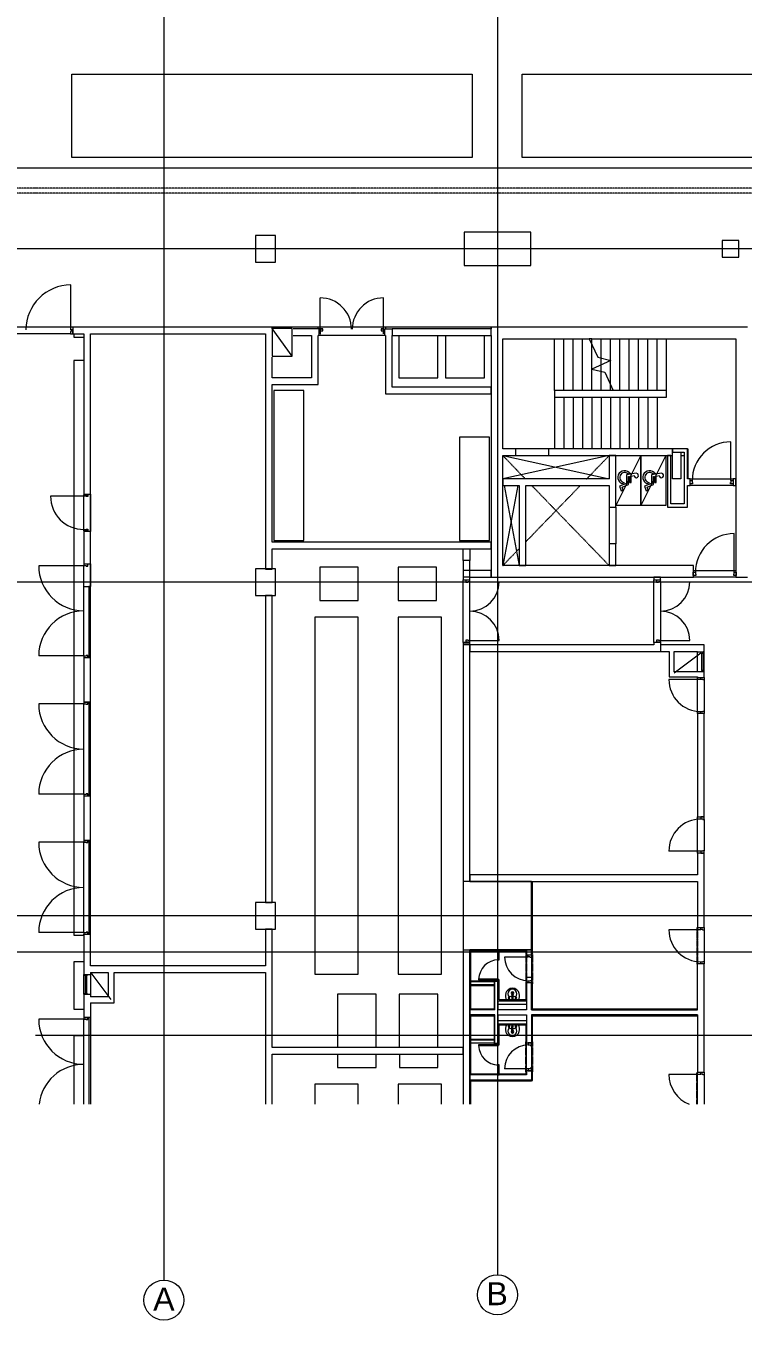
# Model space of a CAD drawing. Header units: millimetres. Extents: x -1578195 to 622687, y -255792 to 391308.
# Drawn here: x -1532891 to -1511389, y 54139 to 92953 of the extents above; entities that cross this region are included whole.
import ezdxf

# ---------------------------------------------------------------- set-up
doc = ezdxf.new("R2010")
doc.units = ezdxf.units.MM
for name, pattern in [('Dash', [6, 3, -3]), ('Grid Line', [21, 12, -3, 3, -3]), ('Hidden', [2.25, 1, -1.25]), ('Long Dash', [13.5, 9, -4.5]), ('Overhead', [1.8, 1.2, -0.6])]:
    doc.linetypes.add(name, pattern=pattern)
for name, color, linetype, lineweight in [('A-000-M_MASS', 13, 'Continuous', 5), ('A-010-M_LINE', 90, 'Continuous', 5), ('A-200-M_WALL', 113, 'Continuous', 9), ('A-200-M_WALL_EXT', 113, 'Continuous', 9), ('A-200-M_WALL_INT', 2, 'Continuous', 9), ('A-230-M_FLOOR', 192, 'Continuous', 18), ('A-242-M_STAIR', 31, 'Continuous', 5), ('A-242-MB_STAIR', 31, 'Continuous', 5), ('A-314-M_WINDOW', 151, 'Continuous', 5), ('A-325-M_DOOR', 31, 'Continuous', 5), ('A-325-M_DOOR__FRAME', 31, 'Continuous', 18), ('A-325-MH_DOOR', 31, 'Long Dash', 5), ('M-520-M_DRAINAGE_FW', 2, 'Continuous', 5), ('S-280-M_COLUMN', 52, 'Continuous', 9), ('Z-030-M_GRID', 191, 'Continuous', 5), ('Z-033_T_GRIDREF', 31, 'Continuous', 5), ('Z-060-M_DETAIL', 92, 'Continuous', 5)]:
    doc.layers.add(name, color=color, linetype=linetype, lineweight=lineweight)
doc.styles.add('Arial_2', font='arial.ttf', dxfattribs={"height": 1.967066})
pattern_1 = [(45, (-0.0002, 5e-05), (-1391.035, 1391.035), []), (135, (-0.0002, 5e-05), (-1391.035, -1391.035), [])]

# ---------------------------------------------------------------- blocks, each defined once
blk = doc.blocks.new('0291')
at = {"layer": 'A-314-M_WINDOW'}
h = blk.add_hatch(dxfattribs=at)
h.set_pattern_fill('FP_1', color=1, angle=-90, style=0, pattern_type=2)
h.set_pattern_definition([(45, (6e-05, -0.0003), (-1391.035, 1391.035), []), (135, (6e-05, -0.0003), (-1391.035, -1391.035), [])])
h.paths.add_polyline_path([(23050, 110331), (23050, 110921), (23015, 110921), (23015, 110331)], flags=0)
h = blk.add_hatch(dxfattribs=at)
h.set_pattern_fill('FP_2', color=1, angle=-90, style=0, pattern_type=2)
h.set_pattern_definition(pattern_1)
h.paths.add_polyline_path([(4494, 100651), (4494, 101241), (4450, 101241), (4450, 100651)], flags=0)
h = blk.add_hatch(dxfattribs=at)
h.set_pattern_fill('FP_2', color=1, angle=-90, style=0, pattern_type=2)
h.set_pattern_definition(pattern_1)
h.paths.add_polyline_path([(4538, 100646), (4538, 100686), (4494, 100686), (4494, 100646)], flags=0)
h.paths.add_polyline_path([(4538, 101206), (4538, 101246), (4494, 101246), (4494, 101206)], flags=0)
at = {"color": 1, "linetype": 'Dash', "lineweight": 9}
for p, q in [((17010, 116806), (17687, 116106)), ((19524, 116106), (20200, 116806)), ((17700, 114220), (19330, 115906)), ((17880, 115906), (20200, 113506)), ((17010, 113506), (17500, 114013))]:
    blk.add_line(p, q, dxfattribs=at)
at = {"layer": 'A-000-M_MASS', "color": 1, "lineweight": 18}
for p, q in [((16880, 101981), (16880, 101681)), ((16900, 101981), (16880, 101981)), ((16900, 101681), (16900, 101981)), ((16880, 101681), (16900, 101681)), ((16880, 101101), (16280, 101101)), ((16280, 101101), (16280, 101081)), ((16280, 101081), (16880, 101081)), ((16880, 101081), (16880, 101101)), ((16880, 101081), (16880, 101056)), ((16900, 101081), (16880, 101081)), ((16880, 101056), (16900, 101056)), ((16900, 101056), (16900, 101081)), ((16880, 99131), (16280, 99131)), ((16280, 99131), (16280, 99111)), ((16280, 99111), (16880, 99111)), ((16880, 99156), (16880, 99131)), ((16900, 99156), (16880, 99156)), ((16880, 99111), (16880, 99131)), ((16880, 99131), (16900, 99131)), ((16900, 99131), (16900, 99156)), ((16880, 98531), (16880, 98231)), ((16900, 98531), (16880, 98531)), ((16880, 98231), (16900, 98231)), ((16900, 98231), (16900, 98531))]:
    blk.add_line(p, q, dxfattribs=at)
at = {"layer": 'A-000-M_MASS', "color": 1}
for centre, start, end in [((16886, 101083), 90.5086, 178.2342), ((16886, 99130), 181.7658, 269.4914)]:
    blk.add_arc(centre, 600, start, end, dxfattribs=at)
at = {"layer": 'A-010-M_LINE', "color": 1}
for p, q in [((4093, 128241), (16093, 128241)), ((4093, 125741), (4093, 128241)), ((16093, 128241), (16093, 125741)), ((17593, 128241), (29593, 128241)), ((17593, 125741), (17593, 128241)), ((16093, 125741), (4093, 125741)), ((29593, 125741), (17593, 125741)), ((16660, 120606), (13692, 120606)), ((13692, 120606), (13692, 120406)), ((13692, 120406), (16660, 120406)), ((16660, 120406), (16660, 120606)), ((17010, 116806), (20200, 116106)), ((20200, 116806), (17010, 116106)), ((17463, 115906), (17010, 113506)), ((17048, 115906), (17500, 113506))]:
    blk.add_line(p, q, dxfattribs=at)
at = {"layer": 'A-010-M_LINE', "color": 1, "linetype": 'Hidden'}
for p, q in [((52074, 124831), (-125, 124831)), ((52074, 124681), (25, 124681))]:
    blk.add_line(p, q, dxfattribs=at)
at = {"layer": 'A-010-M_LINE', "color": 1, "linetype": 'Overhead'}
for p, q in [((500, 101921), (34300, 101921)), ((3000, 99421), (52175, 99421))]:
    blk.add_line(p, q, dxfattribs=at)
at = {"layer": 'A-200-M_WALL', "color": 1, "lineweight": 5}
blk.add_line((10100, 120616), (10100, 120656), dxfattribs=at)
at = {"layer": 'A-200-M_WALL_EXT', "color": 1, "lineweight": 13}
for p, q in [((24000, 120656), (16660, 120656)), ((16660, 120656), (16660, 120606)), ((16660, 120406), (16660, 120306)), ((24350, 120656), (24000, 120656)), ((16660, 120306), (16660, 113506)), ((17010, 120306), (19599, 120306)), ((17010, 117006), (17010, 120306)), ((19680, 120306), (24000, 120306)), ((24000, 120306), (24000, 113156)), ((22100, 117006), (17010, 117006)), ((22100, 116806), (22100, 117006)), ((17010, 113506), (17010, 116806)), ((17010, 116806), (22100, 116806)), ((15825, 113656), (15825, 113172)), ((16025, 113656), (15825, 113656)), ((16025, 113172), (16025, 113656)), ((16660, 113506), (16660, 113156)), ((22732, 113506), (17010, 113506)), ((22732, 113156), (22732, 113506)), ((15825, 113172), (16025, 113172)), ((16660, 113156), (22732, 113156)), ((24000, 113156), (24350, 113156)), ((15825, 111146), (15825, 104031)), ((16025, 111146), (15825, 111146)), ((16025, 104031), (16025, 111146)), ((15825, 101981), (15825, 97356)), ((16025, 97356), (16025, 101981))]:
    blk.add_line(p, q, dxfattribs=at)
at = {"layer": 'A-200-M_WALL_INT', "color": 1}
for p, q in [((15960, 120656), (4116, 120656)), ((4116, 120656), (4116, 120456)), ((4116, 120456), (4450, 120456)), ((4450, 120456), (4450, 115633)), ((4650, 120456), (9900, 120456)), ((4650, 101506), (4650, 120456)), ((9900, 120456), (9900, 113396)), ((11503, 120606), (10730, 120606)), ((10730, 120406), (11278, 120406)), ((11278, 120406), (11278, 119136)), ((11478, 120606), (11478, 120656)), ((11478, 118936), (11478, 120406)), ((13492, 120406), (11478, 120406)), ((11503, 120406), (11503, 120606)), ((13467, 120606), (13467, 120406)), ((13467, 120606), (13692, 120606)), ((13492, 120656), (13492, 120606)), ((13492, 120406), (13492, 118656)), ((13692, 118856), (13692, 120406)), ((16660, 120656), (15960, 120656)), ((16660, 120606), (16660, 120656)), ((10100, 119136), (10100, 119756)), ((11278, 119136), (10100, 119136)), ((10100, 118936), (11478, 118936)), ((10100, 114206), (10100, 118936)), ((16660, 118856), (13692, 118856)), ((16660, 118656), (16660, 118856)), ((13492, 118656), (16660, 118656)), ((21920, 118756), (18560, 118756)), ((18560, 118756), (18560, 118556)), ((18560, 118556), (21920, 118556)), ((21920, 118556), (21920, 118756)), ((18395, 117006), (17395, 117006)), ((17395, 117006), (17395, 116806)), ((18395, 116806), (18395, 117006)), ((22550, 117006), (22100, 117006)), ((22100, 117006), (22100, 116906)), ((22100, 116906), (22450, 116906)), ((22450, 116906), (22450, 115356)), ((22550, 116906), (22550, 117006)), ((22550, 116106), (22550, 116906)), ((17395, 116806), (18395, 116806)), ((20400, 116806), (20200, 116806)), ((20200, 116806), (20200, 116106)), ((20400, 116106), (20400, 116806)), ((21950, 116806), (21950, 115356)), ((22050, 116806), (21950, 116806)), ((22050, 115356), (22050, 116806)), ((17500, 116106), (17010, 116106)), ((17010, 116106), (17010, 115906)), ((20200, 116106), (17500, 116106)), ((20400, 115906), (20400, 116106)), ((22624, 116106), (22550, 116106)), ((22624, 115906), (22624, 116106)), ((24000, 116106), (23912, 116106)), ((23912, 116106), (23912, 115906)), ((24000, 115906), (24000, 116106)), ((17010, 115906), (17500, 115906)), ((17500, 115906), (17500, 113506)), ((17700, 115906), (20200, 115906)), ((17700, 113506), (17700, 115906)), ((20200, 115906), (20200, 115256)), ((20400, 115256), (20400, 115906)), ((22550, 115356), (22550, 115906)), ((22550, 115906), (22624, 115906)), ((23912, 115906), (24000, 115906)), ((4450, 115648), (4650, 115648)), ((4450, 114585), (4450, 115593)), ((21950, 115356), (21950, 115256)), ((22450, 115356), (22050, 115356)), ((22550, 115256), (22550, 115356)), ((20200, 115256), (20400, 115256)), ((21950, 115256), (22550, 115256)), ((4450, 114545), (4450, 113549)), ((4650, 114530), (4450, 114530)), ((16660, 114206), (10100, 114206)), ((16660, 114006), (16660, 114206)), ((20200, 114156), (20200, 113506)), ((20400, 114156), (20200, 114156)), ((20400, 113506), (20400, 114156)), ((10100, 114006), (16660, 114006)), ((10100, 113396), (10100, 114006)), ((4450, 113564), (4650, 113564)), ((4450, 110793), (4450, 113509)), ((9900, 113396), (10100, 113396)), ((16660, 113356), (15825, 113356)), ((15825, 113356), (15825, 113081)), ((16660, 113156), (16660, 113356)), ((17500, 113506), (17700, 113506)), ((20200, 113506), (20400, 113506)), ((15825, 113081), (16025, 113081)), ((16025, 113081), (16025, 113156)), ((16025, 113156), (16660, 113156)), ((21740, 113159), (21540, 113159)), ((21540, 113159), (21540, 113081)), ((21540, 113081), (21740, 113081)), ((21740, 113081), (21740, 113159)), ((4450, 112882), (4600, 112882)), ((4600, 112882), (4600, 110738)), ((10100, 112606), (9900, 112606)), ((9900, 112606), (9900, 103406)), ((10100, 103406), (10100, 112606)), ((16025, 111205), (15825, 111205)), ((15825, 111205), (15825, 111136)), ((15825, 111136), (16025, 111136)), ((16025, 111136), (16025, 111205)), ((21540, 111130), (16025, 111130)), ((16025, 111130), (16025, 110930)), ((21740, 111205), (21540, 111205)), ((21540, 111205), (21540, 111130)), ((21740, 111205), (21740, 110930)), ((23050, 111130), (21740, 111130)), ((23050, 110921), (23050, 111130)), ((4450, 110753), (4450, 109402)), ((4650, 110738), (4450, 110738)), ((16025, 110930), (22000, 110930)), ((22000, 110930), (22000, 110176)), ((22150, 110326), (22150, 110930)), ((22150, 110930), (22850, 110930)), ((22850, 110326), (22850, 110930)), ((22850, 110926), (23050, 110926)), ((23050, 110326), (22150, 110326)), ((23050, 110156), (23050, 110331)), ((22000, 110176), (22850, 110176)), ((22850, 110176), (22850, 110156)), ((22850, 110156), (23050, 110156)), ((4450, 109417), (4650, 109417)), ((4450, 106646), (4450, 109362)), ((4600, 109417), (4600, 106591)), ((23050, 109068), (22850, 109068)), ((22850, 109068), (22850, 105969)), ((23050, 105969), (23050, 109068)), ((4450, 106606), (4450, 105254)), ((4650, 106591), (4450, 106591)), ((22850, 105969), (23050, 105969)), ((4450, 105269), (4650, 105269)), ((4450, 102498), (4450, 105214)), ((4600, 105269), (4600, 102443)), ((23050, 104881), (22850, 104881)), ((22850, 104881), (22850, 104231)), ((23050, 102650), (23050, 104881)), ((22850, 104231), (16025, 104231)), ((16025, 104231), (16025, 104031)), ((16025, 104031), (22850, 104031)), ((22850, 104031), (22850, 102650)), ((17875, 104006), (17875, 101862)), ((17900, 101862), (17900, 104006)), ((9900, 103406), (10100, 103406)), ((10100, 102606), (9900, 102606)), ((9900, 102606), (9900, 101506)), ((10100, 99056), (10100, 102606)), ((22850, 102650), (23050, 102650)), ((4450, 102443), (4450, 102458)), ((4650, 102443), (4450, 102443)), ((4450, 102443), (4450, 101241)), ((16025, 101981), (16025, 100206)), ((17875, 101981), (16025, 101981)), ((16050, 100206), (16050, 101956)), ((16050, 101956), (17700, 101956)), ((17700, 101956), (17700, 101862)), ((17700, 101862), (17725, 101862)), ((17725, 101956), (17725, 101831)), ((17725, 101862), (17725, 101956)), ((17725, 101831), (17875, 101831)), ((17875, 101831), (17875, 101981)), ((17875, 101862), (17900, 101862)), ((9900, 101506), (4650, 101506)), ((4650, 101306), (5180, 101306)), ((4650, 101306), (4650, 100576)), ((5180, 101306), (5180, 100576)), ((5360, 101306), (9900, 101306)), ((5360, 100396), (5360, 101306)), ((9900, 101306), (9900, 97356)), ((23050, 101562), (22850, 101562)), ((22850, 100181), (22850, 101562)), ((23050, 98313), (23050, 101562)), ((4450, 101246), (4650, 101246)), ((16050, 101056), (16750, 101056)), ((16050, 101031), (16750, 101031)), ((16750, 100931), (16050, 100931)), ((16775, 101056), (16750, 101056)), ((16750, 101056), (16750, 100206)), ((16775, 100181), (16775, 101031)), ((16875, 101031), (16775, 101031)), ((16900, 101056), (16875, 101056)), ((16900, 100481), (16900, 101056)), ((17700, 100962), (17700, 100481)), ((17725, 100962), (17700, 100962)), ((17725, 100993), (17725, 100181)), ((17875, 100993), (17725, 100993)), ((17725, 100456), (17725, 100962)), ((17875, 100181), (17875, 100993)), ((17875, 100962), (17875, 100194)), ((17900, 100962), (17875, 100962)), ((17900, 100206), (17900, 100962)), ((4450, 100651), (4450, 99948)), ((4650, 100646), (4450, 100646)), ((5180, 100576), (4650, 100576)), ((16750, 100906), (16050, 100906)), ((4650, 100396), (5360, 100396)), ((4650, 100396), (4650, 97356)), ((16025, 100206), (16025, 100031)), ((16775, 100181), (16025, 100181)), ((16750, 100206), (16050, 100206)), ((16875, 100456), (17725, 100456)), ((16875, 100181), (16875, 100456)), ((16875, 100359), (17725, 100359)), ((17725, 100181), (16875, 100181)), ((17700, 100481), (16900, 100481)), ((17875, 100194), (17900, 100194)), ((17875, 100181), (22850, 100181)), ((22825, 100206), (17900, 100206)), ((17900, 100194), (17900, 100181)), ((4450, 99963), (4650, 99963)), ((4450, 99956), (4600, 99956)), ((4450, 97356), (4450, 99908)), ((4600, 99956), (4600, 97356)), ((16025, 100031), (16025, 97356)), ((16775, 100031), (16025, 100031)), ((16050, 98256), (16050, 100006)), ((16050, 100006), (16750, 100006)), ((16750, 100006), (16750, 99156)), ((16775, 99181), (16775, 100031)), ((16875, 100031), (17725, 100031)), ((16875, 99756), (16875, 100031)), ((17725, 99854), (16875, 99854)), ((17725, 99756), (16875, 99756)), ((17725, 100031), (17725, 99194)), ((17725, 99225), (17725, 99756)), ((22850, 100031), (17875, 100031)), ((17875, 100031), (17875, 99194)), ((17900, 100006), (22825, 100006)), ((17900, 99225), (17900, 100006)), ((22850, 100031), (22850, 98313)), ((16900, 99731), (17700, 99731)), ((16900, 99156), (16900, 99731)), ((17700, 99731), (17700, 99225)), ((15825, 99056), (10100, 99056)), ((15825, 98856), (15825, 99056)), ((16050, 99306), (16750, 99306)), ((16050, 99281), (16750, 99281)), ((16750, 99181), (16050, 99181)), ((16750, 99156), (16775, 99156)), ((16775, 99181), (16875, 99181)), ((16875, 99156), (16900, 99156)), ((17700, 99225), (17725, 99225)), ((17725, 99194), (17875, 99194)), ((17875, 99225), (17900, 99225)), ((10100, 98856), (15825, 98856)), ((10100, 97356), (10100, 98856)), ((17725, 98231), (16025, 98231)), ((17700, 98256), (16050, 98256)), ((17700, 98325), (17700, 98256)), ((17725, 98325), (17700, 98325)), ((17725, 98356), (17725, 98231)), ((17875, 98356), (17725, 98356)), ((17725, 98231), (17725, 98325)), ((17875, 98356), (17875, 98081)), ((17900, 98325), (17875, 98325)), ((17900, 98069), (17900, 98325)), ((22850, 98313), (23050, 98313)), ((16025, 98081), (17875, 98081)), ((16050, 98056), (17875, 98056)), ((16050, 97356), (16050, 98056)), ((17875, 98056), (17875, 98069)), ((17875, 98069), (17900, 98069))]:
    blk.add_line(p, q, dxfattribs=at)
at = {"layer": 'A-230-M_FLOOR', "color": 1}
for p, q in [((0, 125433), (4317, 125433)), ((4317, 125433), (11471, 125433)), ((11471, 125433), (13495, 125433)), ((13495, 125433), (25490, 125433)), ((4116, 120656), (1310, 120656)), ((4051, 120456), (1375, 120456)), ((4150, 120456), (4150, 120356)), ((4150, 120356), (4450, 120356)), ((4450, 119656), (4150, 119656)), ((4150, 119656), (4150, 102426)), ((11050, 118756), (10150, 118756)), ((10150, 118756), (10150, 114256)), ((11050, 114256), (11050, 118756)), ((16610, 117356), (15710, 117356)), ((15710, 117356), (15710, 114256)), ((16610, 114256), (16610, 117356)), ((22350, 116906), (22350, 116806)), ((22100, 116106), (22100, 116806)), ((22350, 116806), (22350, 116106)), ((22350, 116806), (22450, 116806)), ((22550, 116806), (22555, 116806)), ((22350, 116106), (22100, 116106)), ((23912, 115906), (22624, 115906)), ((4650, 115648), (4650, 114530)), ((20200, 115256), (20200, 114156)), ((20400, 115256), (20400, 114156)), ((10150, 114256), (11050, 114256)), ((15710, 114256), (16610, 114256)), ((15825, 113656), (15825, 114006)), ((16025, 114006), (16025, 113656)), ((4650, 113564), (4650, 112882)), ((12675, 113456), (11525, 113456)), ((11525, 113456), (11525, 112456)), ((12675, 112456), (12675, 113456)), ((15025, 113456), (13875, 113456)), ((13875, 113456), (13875, 112456)), ((15025, 112456), (15025, 113456)), ((22732, 113357), (24000, 113357)), ((15825, 111205), (15825, 113081)), ((16025, 113066), (16025, 113081)), ((16025, 111260), (16025, 113026)), ((21540, 111205), (21540, 113081)), ((21740, 113081), (21740, 113066)), ((21740, 113026), (21740, 111260)), ((24000, 113156), (22732, 113156)), ((4650, 112882), (4600, 112882)), ((11525, 112456), (12675, 112456)), ((13875, 112456), (15025, 112456)), ((11375, 111956), (11375, 101256)), ((12675, 111956), (11375, 111956)), ((12675, 101256), (12675, 111956)), ((15175, 111956), (13875, 111956)), ((13875, 111956), (13875, 101256)), ((15175, 101256), (15175, 111956)), ((16025, 111205), (16025, 111220)), ((21740, 111220), (21740, 111205)), ((22850, 109068), (22850, 110156)), ((23050, 110081), (23050, 109143)), ((22850, 104881), (22850, 105969)), ((23050, 105894), (23050, 104956)), ((22850, 101562), (22850, 102650)), ((23050, 102575), (23050, 101637)), ((4150, 102426), (4450, 102426)), ((17725, 100993), (17725, 101831)), ((17875, 101756), (17875, 101068)), ((4450, 101626), (4150, 101626)), ((4150, 101626), (4150, 100206)), ((11375, 101256), (12675, 101256)), ((13875, 101256), (15175, 101256)), ((17875, 101156), (17725, 101156)), ((13209, 100656), (12059, 100656)), ((12059, 100656), (12059, 99056)), ((13209, 99056), (13209, 100656)), ((15058, 100656), (13908, 100656)), ((13908, 100656), (13908, 99056)), ((15058, 99056), (15058, 100656)), ((4150, 100206), (4450, 100206)), ((4650, 99956), (4600, 99956)), ((4650, 99963), (4650, 99956)), ((4450, 99406), (4150, 99406)), ((4150, 99406), (4150, 97356)), ((17725, 98356), (17725, 99194)), ((17875, 99119), (17875, 98431)), ((12059, 98856), (12059, 98456)), ((13209, 98456), (13209, 98856)), ((13909, 98856), (13909, 98456)), ((15059, 98456), (15059, 98856)), ((12059, 98456), (13209, 98456)), ((13909, 98456), (15059, 98456)), ((22850, 97356), (22850, 98313)), ((23050, 98238), (23050, 97356)), ((12677, 97956), (11377, 97956)), ((11377, 97956), (11377, 97356)), ((12677, 97356), (12677, 97956)), ((15175, 97956), (13875, 97956)), ((13875, 97956), (13875, 97356)), ((15175, 97356), (15175, 97956))]:
    blk.add_line(p, q, dxfattribs=at)
at = {"layer": 'A-242-M_STAIR', "color": 1}
for p, q in [((18560, 118756), (18560, 120306)), ((18840, 118756), (18840, 120306)), ((19120, 118756), (19120, 120306)), ((19400, 118756), (19400, 120306)), ((19680, 120306), (19599, 120306)), ((19680, 120132), (19680, 120306)), ((19680, 119401), (19680, 120132)), ((19960, 119732), (19960, 120306)), ((20240, 119664), (20240, 120306)), ((20520, 118756), (20520, 120306)), ((20800, 118756), (20800, 120306)), ((21080, 118756), (21080, 120306)), ((21360, 118756), (21360, 120306)), ((21640, 118756), (21640, 120306)), ((21920, 118756), (21920, 120306)), ((19960, 119531), (19960, 119732)), ((20240, 118931), (20240, 119662)), ((19680, 119398), (19680, 119401)), ((19680, 118756), (19680, 119398)), ((19960, 119330), (19960, 119531)), ((19960, 118756), (19960, 119330)), ((20240, 118756), (20240, 118931)), ((18560, 118556), (18560, 117006)), ((18840, 118556), (18840, 117006)), ((19120, 118556), (19120, 117006)), ((19400, 118556), (19400, 117006)), ((19680, 118556), (19680, 117006)), ((19960, 118556), (19960, 117006)), ((20240, 118556), (20240, 117006)), ((20520, 118556), (20520, 117006)), ((20800, 118556), (20800, 117006)), ((21080, 118556), (21080, 117006)), ((21360, 118556), (21360, 117006)), ((21640, 118556), (21640, 117006)), ((22550, 117006), (22555, 117006)), ((22555, 117006), (22555, 116106)), ((22624, 116106), (23912, 116106))]:
    blk.add_line(p, q, dxfattribs=at)
at = {"layer": 'A-242-M_STAIR', "color": 1, "linetype": 'Overhead'}
for p, q in [((18560, 118756), (18560, 120306)), ((18840, 118756), (18840, 120306)), ((19120, 118756), (19120, 120306)), ((19400, 118756), (19400, 120306)), ((19680, 120132), (19680, 120306)), ((19680, 119401), (19680, 120132)), ((19960, 119732), (19960, 120306)), ((20240, 119664), (20240, 120306)), ((20520, 118756), (20520, 120306)), ((20800, 118756), (20800, 120306)), ((21080, 118756), (21080, 120306)), ((21360, 118756), (21360, 120306)), ((21640, 118756), (21640, 120306)), ((21920, 118756), (21920, 120306)), ((19960, 119531), (19960, 119732)), ((20240, 118931), (20240, 119662)), ((19680, 119398), (19680, 119401)), ((19680, 118756), (19680, 119398)), ((19960, 119330), (19960, 119531)), ((19960, 118756), (19960, 119330)), ((20240, 118756), (20240, 118931)), ((18560, 118556), (18560, 117006)), ((18840, 118556), (18840, 117006)), ((19120, 118556), (19120, 117006)), ((19400, 118556), (19400, 117006)), ((19680, 118556), (19680, 117006)), ((19960, 118556), (19960, 117006)), ((20240, 118556), (20240, 117006)), ((20520, 118556), (20520, 117006)), ((20800, 118556), (20800, 117006)), ((21080, 118556), (21080, 117006)), ((21360, 118556), (21360, 117006)), ((21640, 118556), (21640, 117006))]:
    blk.add_line(p, q, dxfattribs=at)
at = {"layer": 'A-242-MB_STAIR', "color": 1}
for p, q in [((19599, 120306), (19855, 119758)), ((20244, 119663), (19677, 119399)), ((19855, 119758), (20244, 119663)), ((19677, 119399), (20066, 119305)), ((20066, 119305), (20322, 118756))]:
    blk.add_line(p, q, dxfattribs=at)
at = {"layer": 'A-314-M_WINDOW', "color": 1, "lineweight": 18}
for p, q in [((22980, 110926), (22980, 110886)), ((22980, 110886), (23015, 110886)), ((23015, 110886), (23015, 110926)), ((23050, 110921), (23015, 110921)), ((23015, 110921), (23015, 110331)), ((23050, 110331), (23050, 110921)), ((22980, 110366), (22980, 110326)), ((23015, 110366), (22980, 110366)), ((23015, 110326), (23015, 110366)), ((23015, 110331), (23050, 110331)), ((4450, 101241), (4494, 101241)), ((4450, 100651), (4450, 101241)), ((4494, 101206), (4494, 101246)), ((4494, 101241), (4494, 100651)), ((4538, 101206), (4494, 101206)), ((4538, 101246), (4538, 101206)), ((4494, 100651), (4450, 100651)), ((4494, 100686), (4538, 100686)), ((4494, 100646), (4494, 100686)), ((4538, 100686), (4538, 100646))]:
    blk.add_line(p, q, dxfattribs=at)
at = {"layer": 'A-314-M_WINDOW', "color": 1}
for p, q in [((22980, 110366), (22980, 110886)), ((4538, 100686), (4538, 101206))]:
    blk.add_line(p, q, dxfattribs=at)
at = {"layer": 'A-325-M_DOOR', "color": 1}
for p, q in [((4063, 120576), (4063, 121925)), ((11533, 120596), (11533, 121537)), ((13437, 120596), (13437, 121537)), ((11533, 120596), (11577, 120596)), ((13437, 120596), (13393, 120596)), ((23849, 116056), (23849, 117218)), ((4450, 115588), (3452, 115588)), ((20200, 115256), (20200, 114156)), ((20400, 115256), (20400, 114156)), ((23947, 113306), (23947, 114468)), ((4450, 113504), (3098, 113504)), ((16025, 113021), (16902, 113021)), ((21740, 113021), (22617, 113021)), ((16025, 111265), (16902, 111265)), ((21740, 111265), (22617, 111265)), ((4450, 110798), (3098, 110798)), ((22950, 110093), (21988, 110093)), ((4450, 109357), (3098, 109357)), ((4450, 106651), (3098, 106651)), ((4450, 105209), (3098, 105209)), ((22950, 104944), (21988, 104944)), ((4450, 102503), (3098, 102503)), ((22950, 102587), (21988, 102587)), ((17775, 101768), (17063, 101768)), ((4450, 99903), (3098, 99903)), ((17775, 98419), (17063, 98419)), ((22950, 98250), (21988, 98250))]:
    blk.add_line(p, q, dxfattribs=at)
at = {"layer": 'A-325-M_DOOR', "color": 1, "lineweight": 9}
for p, q in [((4051, 120528), (4051, 120456)), ((4066, 120528), (4051, 120528)), ((4051, 120456), (4116, 120456)), ((4116, 120576), (4066, 120576)), ((4066, 120576), (4066, 120528)), ((4116, 120456), (4116, 120576)), ((22624, 116056), (22684, 116056)), ((22624, 115956), (22624, 116056)), ((22684, 116056), (22684, 116003)), ((23852, 116056), (23912, 116056)), ((23852, 116003), (23852, 116056)), ((23912, 116056), (23912, 115956)), ((22699, 115956), (22624, 115956)), ((22684, 116003), (22699, 116003)), ((22699, 116003), (22699, 115956)), ((23837, 115956), (23837, 116003)), ((23837, 116003), (23852, 116003)), ((23912, 115956), (23837, 115956)), ((4450, 115633), (4570, 115633)), ((4450, 115593), (4450, 115633)), ((4515, 115593), (4450, 115593)), ((4515, 115578), (4515, 115593)), ((4570, 115578), (4515, 115578)), ((4570, 115633), (4570, 115578)), ((4450, 114585), (4515, 114585)), ((4450, 114545), (4450, 114585)), ((4570, 114545), (4450, 114545)), ((4515, 114585), (4515, 114600)), ((4515, 114600), (4570, 114600)), ((4570, 114600), (4570, 114545)), ((4570, 113549), (4450, 113549)), ((4450, 113549), (4450, 113509)), ((4450, 113509), (4515, 113509)), ((4515, 113509), (4515, 113494)), ((4515, 113494), (4570, 113494)), ((4570, 113494), (4570, 113549)), ((16025, 113066), (15905, 113066)), ((15905, 113066), (15905, 113011)), ((15905, 113011), (15960, 113011)), ((15960, 113011), (15960, 113026)), ((15960, 113026), (16025, 113026)), ((16025, 113026), (16025, 113066)), ((21740, 113066), (21620, 113066)), ((21620, 113066), (21620, 113011)), ((21620, 113011), (21675, 113011)), ((21675, 113011), (21675, 113026)), ((21675, 113026), (21740, 113026)), ((21740, 113026), (21740, 113066)), ((22722, 113306), (22782, 113306)), ((22722, 113206), (22722, 113306)), ((22797, 113206), (22722, 113206)), ((22782, 113306), (22782, 113253)), ((22782, 113253), (22797, 113253)), ((22797, 113253), (22797, 113206)), ((23935, 113206), (23935, 113253)), ((23935, 113253), (23950, 113253)), ((24010, 113206), (23935, 113206)), ((23950, 113306), (24010, 113306)), ((23950, 113253), (23950, 113306)), ((24010, 113306), (24010, 113206)), ((15960, 111275), (15905, 111275)), ((15905, 111275), (15905, 111220)), ((15905, 111220), (16025, 111220)), ((15960, 111260), (15960, 111275)), ((16025, 111260), (15960, 111260)), ((16025, 111220), (16025, 111260)), ((21675, 111275), (21620, 111275)), ((21620, 111275), (21620, 111220)), ((21620, 111220), (21740, 111220)), ((21675, 111260), (21675, 111275)), ((21740, 111260), (21675, 111260)), ((21740, 111220), (21740, 111260)), ((4515, 110793), (4450, 110793)), ((4450, 110793), (4450, 110753)), ((4450, 110753), (4570, 110753)), ((4515, 110808), (4515, 110793)), ((4570, 110808), (4515, 110808)), ((4570, 110753), (4570, 110808)), ((22950, 110156), (23050, 110156)), ((22950, 110096), (22950, 110156)), ((23003, 110096), (22950, 110096)), ((23003, 110081), (23003, 110096)), ((23050, 110081), (23003, 110081)), ((23050, 110156), (23050, 110081)), ((4570, 109402), (4450, 109402)), ((4450, 109402), (4450, 109362)), ((4450, 109362), (4515, 109362)), ((4515, 109362), (4515, 109347)), ((4515, 109347), (4570, 109347)), ((4570, 109347), (4570, 109402)), ((22950, 109128), (23003, 109128)), ((22950, 109068), (22950, 109128)), ((23050, 109068), (22950, 109068)), ((23003, 109128), (23003, 109143)), ((23003, 109143), (23050, 109143)), ((23050, 109143), (23050, 109068)), ((4515, 106646), (4450, 106646)), ((4450, 106646), (4450, 106606)), ((4450, 106606), (4570, 106606)), ((4515, 106661), (4515, 106646)), ((4570, 106661), (4515, 106661)), ((4570, 106606), (4570, 106661)), ((23050, 105969), (22950, 105969)), ((22950, 105969), (22950, 105909)), ((23050, 105894), (23050, 105969)), ((22950, 105909), (23003, 105909)), ((23003, 105909), (23003, 105894)), ((23003, 105894), (23050, 105894)), ((4570, 105254), (4450, 105254)), ((4450, 105254), (4450, 105214)), ((4450, 105214), (4515, 105214)), ((4515, 105214), (4515, 105199)), ((4515, 105199), (4570, 105199)), ((4570, 105199), (4570, 105254)), ((23003, 104941), (22950, 104941)), ((22950, 104941), (22950, 104881)), ((22950, 104881), (23050, 104881)), ((23003, 104956), (23003, 104941)), ((23050, 104956), (23003, 104956)), ((23050, 104881), (23050, 104956)), ((4515, 102498), (4450, 102498)), ((4450, 102498), (4450, 102458)), ((4515, 102513), (4515, 102498)), ((4570, 102513), (4515, 102513)), ((4570, 102458), (4570, 102513)), ((22950, 102650), (23050, 102650)), ((22950, 102590), (22950, 102650)), ((23003, 102590), (22950, 102590)), ((23003, 102575), (23003, 102590)), ((23050, 102575), (23003, 102575)), ((23050, 102650), (23050, 102575)), ((4450, 102458), (4570, 102458)), ((17775, 101831), (17875, 101831)), ((17775, 101771), (17775, 101831)), ((17832, 101771), (17775, 101771)), ((17832, 101756), (17832, 101771)), ((17875, 101756), (17832, 101756)), ((17875, 101831), (17875, 101756)), ((22950, 101622), (23003, 101622)), ((22950, 101562), (22950, 101622)), ((23050, 101562), (22950, 101562)), ((23003, 101622), (23003, 101637)), ((23003, 101637), (23050, 101637)), ((23050, 101637), (23050, 101562)), ((17775, 101053), (17832, 101053)), ((17775, 100993), (17775, 101053)), ((17875, 100993), (17775, 100993)), ((17832, 101053), (17832, 101068)), ((17832, 101068), (17875, 101068)), ((17875, 101068), (17875, 100993)), ((4570, 99948), (4450, 99948)), ((4450, 99948), (4450, 99908)), ((4450, 99908), (4515, 99908)), ((4515, 99908), (4515, 99893)), ((4515, 99893), (4570, 99893)), ((4570, 99893), (4570, 99948)), ((17875, 99194), (17775, 99194)), ((17775, 99194), (17775, 99134)), ((17775, 99134), (17832, 99134)), ((17832, 99134), (17832, 99119)), ((17832, 99119), (17875, 99119)), ((17875, 99119), (17875, 99194)), ((17832, 98416), (17775, 98416)), ((17775, 98416), (17775, 98356)), ((17775, 98356), (17875, 98356)), ((17832, 98431), (17832, 98416)), ((17875, 98431), (17832, 98431)), ((17875, 98356), (17875, 98431)), ((22950, 98313), (23050, 98313)), ((22950, 98253), (22950, 98313)), ((23003, 98253), (22950, 98253)), ((23003, 98238), (23003, 98253)), ((23050, 98238), (23003, 98238)), ((23050, 98313), (23050, 98238))]:
    blk.add_line(p, q, dxfattribs=at)
at = {"layer": 'A-325-M_DOOR', "color": 1}
for centre, radius, start, end in [((4063, 120576), 1349, 90, 180), ((11533, 120596), 941, 0, 90), ((13437, 120596), 941, 90, 180), ((23849, 116056), 1162, 90, 180), ((4450, 115588), 998, 180, 270), ((23947, 113306), 1162, 90, 180), ((4450, 113504), 1352, 180, 270), ((16025, 113021), 877, 270, 0), ((21740, 113021), 877, 270, 0), ((4450, 110798), 1352, 90, 180), ((16025, 111265), 877, 0, 90), ((21740, 111265), 877, 0, 90), ((22950, 110093), 962, 180, 270), ((4450, 109357), 1352, 180, 270), ((4450, 106651), 1352, 90, 180), ((22950, 104944), 962, 90, 180), ((4450, 105209), 1352, 180, 270), ((4450, 102503), 1352, 90, 180), ((22950, 102587), 962, 180, 270), ((17775, 101768), 712, 180, 270), ((4450, 99903), 1352, 180, 270), ((17775, 98419), 712, 90, 180), ((4450, 97197), 1352, 90, 173.2481), ((22950, 98250), 962, 180, 248.5516)]:
    blk.add_arc(centre, radius, start, end, dxfattribs=at)
at = {"layer": 'A-325-M_DOOR__FRAME', "color": 1}
for p, q in [((11610, 120606), (11533, 120606)), ((11533, 120606), (11533, 120454)), ((11533, 120454), (11540, 120454)), ((11540, 120454), (11540, 120549)), ((11540, 120549), (11610, 120549)), ((11610, 120549), (11610, 120606)), ((13437, 120606), (13360, 120606)), ((13360, 120606), (13360, 120549)), ((13360, 120549), (13430, 120549)), ((13430, 120549), (13430, 120454)), ((13430, 120454), (13437, 120454)), ((13437, 120454), (13437, 120606))]:
    blk.add_line(p, q, dxfattribs=at)
at = {"layer": 'A-325-MH_DOOR', "color": 1}
for p, q in [((22825, 102656), (22825, 101556)), ((22850, 102656), (22850, 101556)), ((17700, 101862), (17700, 100962)), ((17725, 101862), (17725, 100962)), ((17875, 101862), (17875, 100962)), ((17900, 101862), (17900, 100962)), ((17700, 98325), (17700, 99225)), ((17725, 98325), (17725, 99225)), ((17875, 99225), (17875, 98325)), ((17900, 99225), (17900, 98325)), ((22825, 97356), (22825, 98319)), ((22850, 97356), (22850, 98319))]:
    blk.add_line(p, q, dxfattribs=at)
at = {"layer": 'M-520-M_DRAINAGE_FW', "color": 1}
for p, q in [((17285, 100696), (17285, 100552)), ((17315, 100696), (17315, 100552)), ((17285, 99516), (17285, 99660)), ((17315, 99516), (17315, 99660))]:
    blk.add_line(p, q, dxfattribs=at)
for centre, radius, start, end in [((17354, 100612), 264, 166.3649, 209.6351), ((17354, 100612), 264, 166.3649, 209.6351), ((17294, 100626), 204, 88.3442, 166.3649), ((17294, 100626), 204, 88.3442, 166.3649), ((17300, 100665), 135, 315.4629, 225.0556), ((17196, 100532), 25, 0, 180), ((17196, 100532), 25, 180, 0), ((17196, 100531), 17, 0, 180), ((17196, 100531), 17, 180, 0), ((17302, 100321), 267, 69.1986, 111.3199), ((17300, 100685), 38.6, 0, 180), ((17300, 100685), 38.6, 180, 0), ((17300, 100532), 25, 0, 180), ((17300, 100532), 25, 180, 0), ((17300, 100685), 23.5, 0, 180), ((17300, 100685), 23.5, 180, 0), ((17301, 100530), 16.8, 90, 270), ((17306, 100626), 204, 13.6351, 91.6558), ((17306, 100626), 204, 13.6351, 91.6558), ((17301, 100530), 16.8, 270, 90), ((17402, 100532), 25, 0, 180), ((17402, 100532), 25, 180, 0), ((17402, 100532), 17, 0, 180), ((17402, 100532), 17, 180, 0), ((17247, 100612), 264, 330.3649, 13.6351), ((17247, 100612), 264, 330.3649, 13.6351), ((17354, 99600), 264, 150.3649, 193.6351), ((17354, 99600), 264, 150.3649, 193.6351), ((17294, 99586), 204, 193.6351, 271.6558), ((17294, 99586), 204, 193.6351, 271.6558), ((17300, 99548), 135, 134.9444, 44.5371), ((17196, 99680), 25, 0, 180), ((17196, 99680), 25, 180, 0), ((17196, 99682), 17, 0, 180), ((17196, 99682), 17, 180, 0), ((17302, 99891), 267, 248.6801, 290.8014), ((17300, 99528), 38.6, 0, 180), ((17300, 99528), 38.6, 180, 0), ((17300, 99680), 25, 0, 180), ((17300, 99680), 25, 180, 0), ((17300, 99528), 23.5, 0, 180), ((17300, 99528), 23.5, 180, 0), ((17301, 99682), 16.8, 90, 270), ((17306, 99586), 204, 268.3442, 346.3649), ((17306, 99586), 204, 268.3442, 346.3649), ((17301, 99682), 16.8, 270, 90), ((17402, 99680), 25, 0, 180), ((17402, 99680), 25, 180, 0), ((17402, 99680), 17, 0, 180), ((17402, 99680), 17, 180, 0), ((17247, 99600), 264, 346.3649, 29.6351), ((17247, 99600), 264, 346.3649, 29.6351)]:
    blk.add_arc(centre, radius, start, end, dxfattribs=at)
for centre, major_axis in [((17300, 100696), (15, 0)), ((17300, 99516), (-15, 0))]:
    blk.add_ellipse(centre, major_axis=major_axis, ratio=0.428525, start_param=0, end_param=3.141593, dxfattribs=at)
at = {"layer": 'S-280-M_COLUMN', "color": 1, "lineweight": 13}
for p, q in [((17850, 123506), (15850, 123506)), ((15850, 123506), (15850, 122506)), ((17850, 122506), (17850, 123506)), ((9600, 123406), (9600, 122606)), ((10200, 123406), (9600, 123406)), ((10200, 122606), (10200, 123406)), ((23590, 123256), (23590, 122756)), ((24090, 123256), (23590, 123256)), ((24090, 122756), (24090, 123256)), ((23590, 122756), (24090, 122756)), ((9600, 122606), (10200, 122606)), ((15850, 122506), (17850, 122506)), ((9600, 113406), (9600, 112606)), ((10200, 113406), (9600, 113406)), ((10200, 112606), (10200, 113406)), ((9600, 112606), (10200, 112606)), ((15825, 104031), (15825, 101981)), ((16025, 104031), (15825, 104031)), ((17875, 104031), (16025, 104031)), ((17875, 101981), (17875, 104031)), ((9600, 103406), (9600, 102606)), ((10200, 103406), (9600, 103406)), ((10200, 102606), (10200, 103406)), ((9600, 102606), (10200, 102606)), ((15825, 101981), (16025, 101981)), ((16025, 101981), (17875, 101981))]:
    blk.add_line(p, q, dxfattribs=at)
at = {"layer": 'Z-030-M_GRID', "color": 1, "linetype": 'Grid Line'}
for p, q in [((6850, 209886), (6850, 92079)), ((16850, 148869), (16850, 92240)), ((133257, 123006), (-14409, 123006)), ((133257, 113006), (-14409, 113006)), ((133257, 103006), (-14409, 103006))]:
    blk.add_line(p, q, dxfattribs=at)
at = {"layer": 'Z-033_T_GRIDREF', "color": 1}
for centre in [(6850, 91479), (16850, 91640)]:
    blk.add_circle(centre, 600, dxfattribs=at)
at = {"layer": 'Z-060-M_DETAIL', "color": 1}
for p, q in [((10700, 119786), (10100, 120616)), ((10700, 120616), (10100, 120616)), ((10100, 120616), (10100, 119786)), ((10700, 119786), (10700, 120616)), ((13892, 120406), (13892, 119136)), ((15062, 119136), (15062, 120406)), ((15290, 120406), (15290, 119136)), ((16460, 119136), (16460, 120406)), ((10100, 119786), (10700, 119786)), ((13892, 119136), (15062, 119136)), ((15290, 119136), (16460, 119136)), ((21150, 116806), (20400, 115306)), ((21150, 116806), (21150, 115306)), ((21900, 116806), (21150, 115306)), ((21150, 115306), (21150, 116806)), ((21900, 116806), (21900, 115306)), ((21013, 116275), (20717, 116229)), ((20717, 116229), (20717, 115974)), ((20766, 116254), (20759, 116260)), ((20834, 116266), (20766, 116254)), ((20774, 116179), (20804, 116184)), ((20774, 115937), (20774, 116179)), ((20796, 116301), (20834, 116266)), ((20804, 116184), (20804, 115996)), ((20862, 116193), (20945, 116206)), ((20862, 115996), (20862, 116193)), ((20945, 116206), (20954, 116176)), ((20954, 116176), (20981, 116149)), ((20981, 116149), (21015, 116142)), ((21054, 116259), (21013, 116275)), ((21015, 116142), (21053, 116158)), ((21053, 116158), (21076, 116193)), ((21073, 116233), (21054, 116259)), ((21076, 116193), (21073, 116233)), ((21763, 116275), (21467, 116229)), ((21467, 116229), (21467, 115974)), ((21516, 116254), (21509, 116260)), ((21584, 116266), (21516, 116254)), ((21524, 116179), (21554, 116184)), ((21524, 115937), (21524, 116179)), ((21546, 116301), (21584, 116266)), ((21554, 116184), (21554, 115996)), ((21612, 116193), (21695, 116206)), ((21612, 115996), (21612, 116193)), ((21695, 116206), (21704, 116176)), ((21704, 116176), (21731, 116149)), ((21731, 116149), (21765, 116142)), ((21804, 116259), (21763, 116275)), ((21765, 116142), (21803, 116158)), ((21803, 116158), (21826, 116193)), ((21823, 116233), (21804, 116259)), ((21826, 116193), (21823, 116233)), ((20717, 115974), (20513, 115893)), ((20513, 115893), (20563, 115747)), ((20582, 115961), (20549, 115983)), ((20563, 115747), (20619, 115765)), ((20579, 116028), (20644, 115986)), ((20644, 115986), (20582, 115961)), ((20585, 115860), (20774, 115937)), ((20619, 115765), (20585, 115860)), ((20804, 115996), (20862, 115996)), ((21467, 115974), (21263, 115893)), ((21263, 115893), (21313, 115747)), ((21332, 115961), (21299, 115983)), ((21313, 115747), (21369, 115765)), ((21329, 116028), (21394, 115986)), ((21394, 115986), (21332, 115961)), ((21335, 115860), (21524, 115937)), ((21369, 115765), (21335, 115860)), ((21554, 115996), (21612, 115996)), ((21150, 115306), (20400, 115306)), ((21900, 115306), (21150, 115306)), ((22150, 110296), (22950, 110896)), ((4655, 101296), (5255, 100496))]:
    blk.add_line(p, q, dxfattribs=at)
for centre, radius in [((20660, 116151), 202), ((20660, 116151), 147), ((21410, 116151), 202), ((21410, 116151), 147)]:
    blk.add_arc(centre, radius, 47.8468, 236.5012, dxfattribs=at)
at = {"layer": 'Z-033_T_GRIDREF', "color": 1, "style": 'Arial_2'}
for s, p in [('B', (16520, 91327)), ('A', (6529, 91167))]:
    blk.add_text(s, height=688, dxfattribs=at).set_placement(p)

msp = doc.modelspace()

# ---------------------------------------------------------------- block references
msp.add_blockref('0291', (-1535603.6, -36740.4))

doc.saveas('drawing.dxf')
